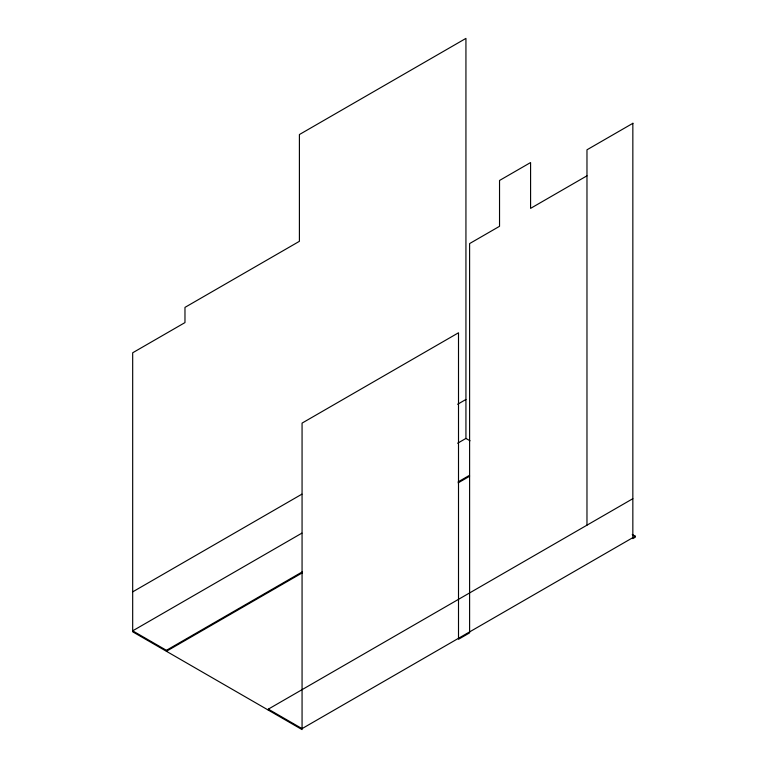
<?xml version="1.0" encoding="UTF-8"?>
<svg xmlns="http://www.w3.org/2000/svg" width="768" height="768" viewBox="0 0 768 768"><rect width="100%" height="100%" fill="white"/><g stroke="black" fill="none" stroke-linecap="round" stroke-linejoin="round"><path stroke-width="1.15" d="M632.966 123.254L586.973 149.808L586.973 525.168M586.973 175.814L530.582 208.378L530.582 162.547L499.536 180.47L499.536 226.301L469.603 243.581L469.603 632.87L458.506 639.283L458.506 332.784L302.064 423.11L302.064 729.6L132.682 631.805L132.682 352.781L184.973 322.589L184.973 307.382L299.405 241.315L299.405 134.544L465.936 38.4L465.936 438.432L457.632 443.222M132.682 591.869L301.901 494.17M457.632 404.266L465.936 399.466M301.901 533.136L132.682 630.835L166.416 650.314L302.419 571.795M458.15 481.882L469.574 475.286M302.419 572.765L166.416 651.283L166.416 650.314M458.15 482.861L469.574 476.266M268.32 710.122L268.32 709.142L632.842 498.691M632.842 123.322L632.842 538.627L635.318 537.197L635.318 536.218L302.064 728.63L268.32 709.142M465.936 438.432L470.026 440.794M632.256 534.451L635.318 536.218"/></g></svg>
